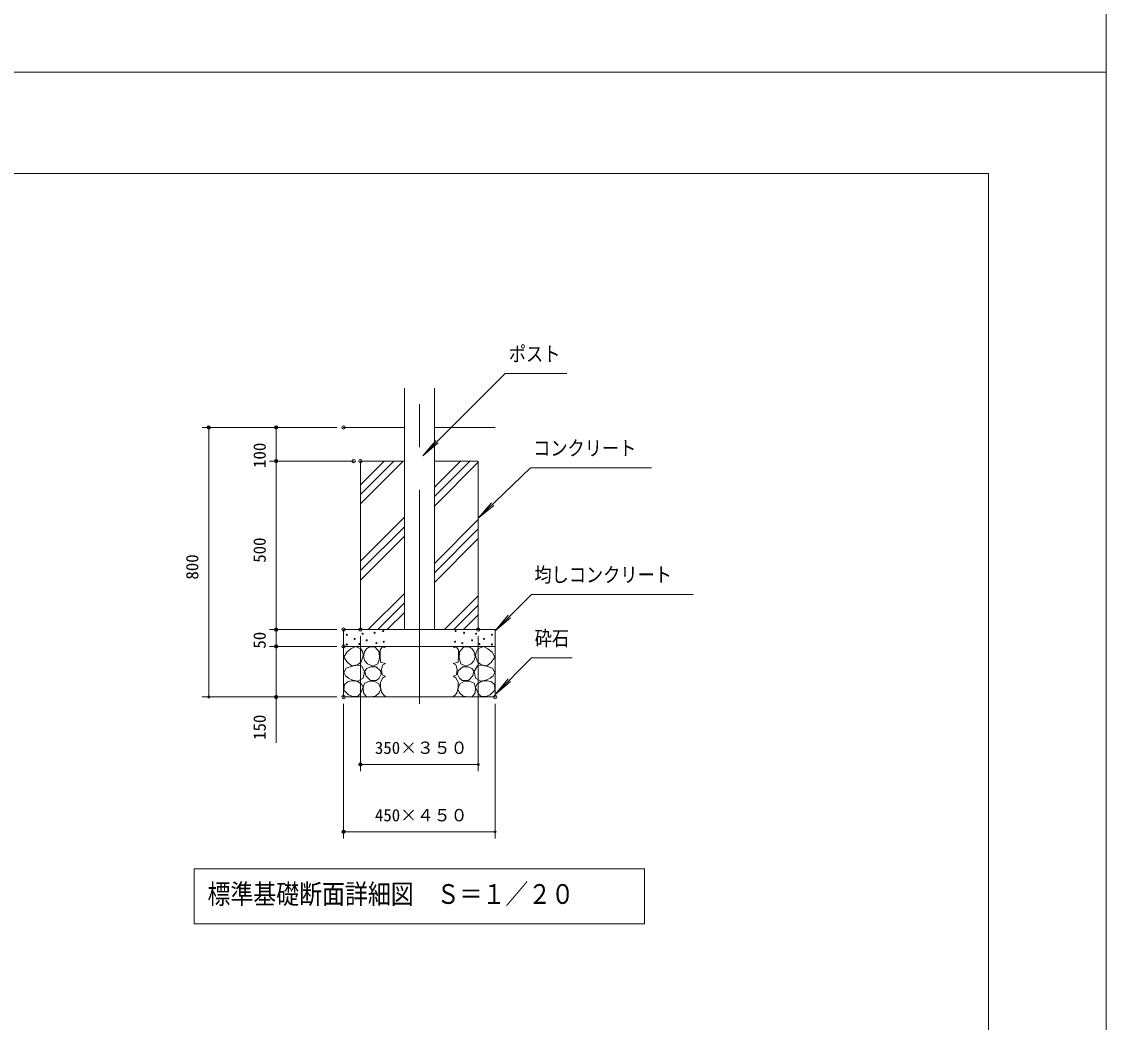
# Model space of a CAD drawing. Units: millimetres on the paper, scale 1:50, with parts at other scales. Extents: x 0 to 420, y -297 to 594.
# Drawn here: x 259 to 420, y -141 to 7.5 of the extents above; entities that cross this region are included whole.
import ezdxf
from ezdxf.enums import TextEntityAlignment as Align

# ---------------------------------------------------------------- set-up
doc = ezdxf.new("R2010")
doc.units = ezdxf.units.MM
doc.header["$PDMODE"] = 32
doc.header["$PDSIZE"] = 0.5
doc.linetypes.add('USER2', pattern=[50.8, 31.75, -6.35, 6.35, -6.35])
doc.layers.add('DEFPOINTS_3', color=7, linetype='Continuous', lineweight=9)
doc.layers.add('LY_1', color=7, linetype='Continuous', lineweight=18)
doc.styles.add('ＭＳ ゴシック', font='')
doc.styles.get('ＭＳ ゴシック').set_extended_font_data('MS Gothic')

# ---------------------------------------------------------------- blocks, each defined once
blk = doc.blocks.new('-004-_DOTSMALL')
at = {"color": 7, "linetype": 'Continuous', "lineweight": 9}
blk.add_circle((0, 0), 0.0625, dxfattribs=at)
blk.add_circle((0, 0), 0.0625, dxfattribs=at)

msp = doc.modelspace()

# ---------------------------------------------------------------- linework, layer by layer
at = {"layer": 'DEFPOINTS_3'}
for p, q in [((420, 0), (420, 297)), ((0, 0), (420, 0)), ((420, 0), (0, 0)), ((420, -297), (420, 0)), ((306.8, -82.686), (306.8, -92.686)), ((329.3, -82.686), (329.3, -92.686))]:
    msp.add_line(p, q, dxfattribs=at)
at = {"layer": 'LY_1', "lineweight": 9}
for p, q in [((402.5, -15), (17.5, -15)), ((402.5, -282), (402.5, -15)), ((315.823, -82.686), (315.823, -46.879)), ((320.278, -82.686), (320.278, -46.879)), ((315.823, -52.686), (306.8, -52.686)), ((329.3, -52.686), (320.278, -52.686)), ((315.823, -57.686), (309.3, -57.686)), ((309.3, -57.686), (309.3, -82.686)), ((326.8, -57.686), (320.278, -57.686)), ((326.8, -57.686), (326.8, -82.686)), ((329.3, -82.686), (306.8, -82.686)), ((306.8, -82.686), (306.8, -92.686)), ((329.3, -82.686), (329.3, -92.686)), ((329.3, -85.186), (306.8, -85.186)), ((307.865, -85.546), (308.553, -85.22)), ((308.553, -85.22), (309.368, -85.564)), ((310.204, -85.533), (310.649, -85.235)), ((310.649, -85.235), (311.49, -85.278)), ((311.49, -85.278), (312.072, -85.968)), ((312.543, -85.238), (312.217, -85.745)), ((313.014, -85.401), (312.543, -85.238)), ((323.087, -85.401), (323.557, -85.238)), ((323.557, -85.238), (323.883, -85.745)), ((324.611, -85.278), (324.028, -85.968)), ((325.452, -85.235), (324.611, -85.278)), ((325.897, -85.533), (325.452, -85.235)), ((327.548, -85.22), (326.733, -85.564)), ((328.236, -85.546), (327.548, -85.22)), ((306.851, -86.778), (307.267, -86.053)), ((307.376, -87.593), (306.851, -86.778)), ((307.267, -86.053), (307.865, -85.546)), ((309.368, -85.564), (309.638, -86.026)), ((309.712, -86.56), (309.404, -87.484)), ((309.638, -86.026), (309.712, -86.56)), ((309.743, -86.745), (309.894, -85.99)), ((309.949, -87.306), (309.743, -86.745)), ((309.894, -85.99), (310.204, -85.533)), ((312.072, -85.968), (312.159, -86.939)), ((312.217, -85.745), (312.254, -86.56)), ((312.254, -86.56), (312.29, -87.502)), ((323.847, -86.56), (323.811, -87.502)), ((323.883, -85.745), (323.847, -86.56)), ((324.028, -85.968), (323.942, -86.939)), ((326.207, -85.99), (325.897, -85.533)), ((326.152, -87.306), (326.358, -86.745)), ((326.358, -86.745), (326.207, -85.99)), ((326.463, -86.026), (326.389, -86.56)), ((326.389, -86.56), (326.697, -87.484)), ((326.733, -85.564), (326.463, -86.026)), ((328.833, -86.053), (328.236, -85.546)), ((328.725, -87.593), (329.25, -86.778)), ((329.25, -86.778), (328.833, -86.053)), ((306.851, -89.078), (307.195, -88.389)), ((307.195, -88.389), (308.064, -88.1)), ((308.046, -88.045), (307.376, -87.593)), ((308.879, -87.918), (308.046, -88.045)), ((308.064, -88.1), (308.798, -87.965)), ((308.798, -87.965), (309.44, -88.063)), ((309.404, -87.484), (308.879, -87.918)), ((309.44, -88.063), (309.929, -88.915)), ((310.368, -87.759), (309.949, -87.306)), ((309.959, -88.794), (310.278, -88.438)), ((310.278, -88.438), (310.8, -88.233)), ((311.145, -88.104), (310.368, -87.759)), ((310.8, -88.233), (311.619, -88.233)), ((311.9, -87.759), (311.145, -88.104)), ((311.619, -88.233), (312.266, -88.794)), ((312.159, -86.939), (311.9, -87.759)), ((312.29, -87.502), (313.032, -87.719)), ((312.616, -87.918), (312.435, -88.57)), ((313.014, -87.737), (312.616, -87.918)), ((323.811, -87.502), (323.068, -87.719)), ((323.087, -87.737), (323.485, -87.918)), ((323.485, -87.918), (323.666, -88.57)), ((324.481, -88.233), (323.834, -88.794)), ((323.942, -86.939), (324.201, -87.759)), ((324.201, -87.759), (324.956, -88.104)), ((325.301, -88.233), (324.481, -88.233)), ((324.956, -88.104), (325.732, -87.759)), ((325.823, -88.438), (325.301, -88.233)), ((325.732, -87.759), (326.152, -87.306)), ((326.142, -88.794), (325.823, -88.438)), ((326.66, -88.063), (326.171, -88.915)), ((327.303, -87.965), (326.66, -88.063)), ((326.697, -87.484), (327.222, -87.918)), ((327.222, -87.918), (328.055, -88.045)), ((328.037, -88.1), (327.303, -87.965)), ((328.906, -88.389), (328.037, -88.1)), ((328.055, -88.045), (328.725, -87.593)), ((329.25, -89.078), (328.906, -88.389)), ((307.086, -89.55), (306.851, -89.078)), ((307.557, -89.911), (307.086, -89.55)), ((308.191, -90.182), (307.557, -89.911)), ((309.712, -89.874), (308.933, -90.327)), ((309.929, -88.915), (309.712, -89.874)), ((310.131, -89.549), (309.959, -88.794)), ((310.778, -90.261), (310.131, -89.549)), ((312.094, -89.915), (311.706, -90.217)), ((312.374, -89.29), (312.094, -89.915)), ((312.266, -88.794), (312.374, -89.29)), ((312.652, -89.82), (312.308, -90.508)), ((312.435, -88.57), (312.543, -89.385)), ((312.543, -89.385), (312.996, -89.603)), ((313.014, -89.603), (312.652, -89.82)), ((323.087, -89.603), (323.449, -89.82)), ((323.557, -89.385), (323.105, -89.603)), ((323.449, -89.82), (323.793, -90.508)), ((323.666, -88.57), (323.557, -89.385)), ((323.834, -88.794), (323.726, -89.29)), ((323.726, -89.29), (324.007, -89.915)), ((324.007, -89.915), (324.395, -90.217)), ((325.323, -90.261), (325.97, -89.549)), ((325.97, -89.549), (326.142, -88.794)), ((326.171, -88.915), (326.389, -89.874)), ((326.389, -89.874), (327.167, -90.327)), ((327.91, -90.182), (328.544, -89.911)), ((328.544, -89.911), (329.015, -89.55)), ((329.015, -89.55), (329.25, -89.078)), ((306.851, -91.667), (306.923, -90.816)), ((307.557, -92.373), (306.851, -91.667)), ((306.923, -90.816), (307.365, -90.435)), ((307.365, -90.435), (307.955, -90.273)), ((307.955, -90.273), (308.472, -90.287)), ((308.933, -90.327), (308.191, -90.182)), ((308.472, -90.287), (308.97, -90.454)), ((308.97, -90.454), (309.454, -90.794)), ((309.712, -91.251), (309.332, -92.174)), ((309.454, -90.794), (309.712, -91.251)), ((309.721, -91.339), (309.894, -90.649)), ((309.781, -92.08), (309.721, -91.339)), ((309.894, -90.649), (310.541, -90.368)), ((310.541, -90.368), (311.339, -90.325)), ((311.706, -90.217), (310.778, -90.261)), ((311.339, -90.325), (312.029, -90.714)), ((312.029, -90.714), (312.331, -91.512)), ((312.331, -91.512), (312.072, -92.072)), ((312.308, -90.508), (312.272, -91.233)), ((312.272, -91.233), (312.453, -91.957)), ((323.829, -91.233), (323.648, -91.957)), ((324.072, -90.714), (323.77, -91.512)), ((323.77, -91.512), (324.028, -92.072)), ((323.793, -90.508), (323.829, -91.233)), ((324.762, -90.325), (324.072, -90.714)), ((324.395, -90.217), (325.323, -90.261)), ((325.56, -90.368), (324.762, -90.325)), ((326.207, -90.649), (325.56, -90.368)), ((326.379, -91.339), (326.207, -90.649)), ((326.319, -92.08), (326.379, -91.339)), ((326.647, -90.794), (326.389, -91.251)), ((326.389, -91.251), (326.769, -92.174)), ((327.131, -90.454), (326.647, -90.794)), ((327.629, -90.287), (327.131, -90.454)), ((327.167, -90.327), (327.91, -90.182)), ((328.145, -90.273), (327.629, -90.287)), ((328.736, -90.435), (328.145, -90.273)), ((328.544, -92.373), (329.25, -91.667)), ((329.178, -90.816), (328.736, -90.435)), ((329.25, -91.667), (329.178, -90.816)), ((329.3, -92.686), (306.8, -92.686)), ((308.173, -92.627), (307.557, -92.373)), ((308.861, -92.609), (308.173, -92.627)), ((309.332, -92.174), (308.861, -92.609)), ((310.153, -92.612), (309.781, -92.08)), ((310.735, -92.655), (310.153, -92.612)), ((311.555, -92.547), (310.735, -92.655)), ((312.072, -92.072), (311.555, -92.547)), ((312.453, -91.957), (312.706, -92.355)), ((312.706, -92.355), (313.05, -92.591)), ((323.394, -92.355), (323.05, -92.591)), ((323.648, -91.957), (323.394, -92.355)), ((324.028, -92.072), (324.546, -92.547)), ((324.546, -92.547), (325.366, -92.655)), ((325.366, -92.655), (325.948, -92.612)), ((325.948, -92.612), (326.319, -92.08)), ((326.769, -92.174), (327.24, -92.609)), ((327.24, -92.609), (327.928, -92.627)), ((327.928, -92.627), (328.544, -92.373))]:
    msp.add_line(p, q, dxfattribs=at)
at = {"layer": 'LY_1'}
for p, q in [((330.775, -44.701), (318.564, -56.912)), ((330.775, -44.701), (339.924, -44.701)), ((295.8, -52.686), (285.8, -52.686)), ((286.8, -92.686), (286.8, -52.686)), ((305.8, -52.686), (295.8, -52.686)), ((296.8, -57.686), (296.8, -52.686)), ((318.564, -56.912), (320.492, -54.614)), ((318.564, -56.912), (320.862, -54.984)), ((308.3, -57.686), (295.8, -57.686)), ((296.8, -82.686), (296.8, -57.686)), ((309.3, -64.042), (315.657, -57.686)), ((309.3, -62.628), (314.243, -57.686)), ((309.3, -61.214), (312.829, -57.686)), ((320.278, -62.964), (325.557, -57.686)), ((320.278, -61.55), (324.142, -57.686)), ((320.278, -64.379), (326.8, -57.856)), ((334.525, -58.676), (326.8, -66.172)), ((334.525, -58.676), (352.525, -58.676)), ((326.8, -66.172), (328.763, -63.903)), ((326.8, -66.172), (329.127, -64.279)), ((309.3, -72.528), (315.823, -66.005)), ((309.3, -73.942), (315.823, -67.419)), ((320.278, -72.864), (326.8, -66.341)), ((309.3, -75.356), (315.823, -68.834)), ((320.278, -74.278), (326.8, -67.756)), ((320.278, -75.692), (326.8, -69.17)), ((310.456, -82.686), (315.823, -77.319)), ((311.87, -82.686), (315.823, -78.733)), ((321.77, -82.686), (326.8, -77.655)), ((334.709, -77.457), (329.3, -82.866)), ((334.709, -77.457), (358.709, -77.457)), ((313.284, -82.686), (315.823, -80.147)), ((323.184, -82.686), (326.8, -79.069)), ((324.598, -82.686), (326.8, -80.483)), ((329.3, -82.866), (331.229, -80.568)), ((329.3, -82.866), (331.598, -80.938)), ((305.8, -82.686), (295.8, -82.686)), ((296.8, -85.186), (296.8, -82.686)), ((309.3, -83.686), (309.3, -103.686)), ((326.8, -83.686), (326.8, -103.686)), ((305.8, -85.186), (295.8, -85.186)), ((296.8, -92.686), (296.8, -85.186)), ((334.709, -86.893), (329.3, -92.302)), ((334.709, -86.893), (340.753, -86.893)), ((329.3, -92.302), (331.229, -90.004)), ((329.3, -92.302), (331.598, -90.374)), ((295.8, -92.686), (285.8, -92.686)), ((305.8, -92.686), (295.8, -92.686)), ((296.8, -99.476), (296.8, -92.686)), ((306.8, -93.686), (306.8, -113.686)), ((329.3, -93.686), (329.3, -113.686)), ((326.8, -102.686), (309.3, -102.686)), ((329.3, -112.686), (306.8, -112.686)), ((351.45, -118.196), (284.65, -118.196)), ((284.65, -118.196), (284.65, -126.33)), ((351.45, -126.33), (351.45, -118.196)), ((284.65, -126.33), (351.45, -126.33))]:
    msp.add_line(p, q, dxfattribs=at)
at = {"layer": 'LY_1', "linetype": 'USER2'}
msp.add_line((318.05, -93.709), (318.05, -46.879), dxfattribs=at)
at = {"layer": 'LY_1', "lineweight": 9}
for centre in [(307.285, -83.455), (309.633, -83.3), (311.414, -83.171), (312.679, -82.913), (323.422, -82.913), (324.686, -83.171), (326.467, -83.3), (328.816, -83.455), (307.285, -84.9), (308.446, -84.074), (309.143, -84.823), (310.227, -84.281), (311.672, -84.694), (312.757, -84.487), (323.344, -84.487), (324.428, -84.694), (325.874, -84.281), (326.958, -84.823), (327.655, -84.074), (328.816, -84.9)]:
    msp.add_circle(centre, 0.0774, dxfattribs=at)
at = {"layer": 'LY_1'}
for p in [(286.8, -52.686), (296.8, -52.686), (296.8, -52.686), (306.8, -52.686), (296.8, -57.686), (308.3, -57.686), (309.3, -57.686), (296.8, -82.686), (296.8, -82.686), (306.8, -82.686), (309.3, -82.686), (326.8, -82.686), (296.8, -85.186), (296.8, -85.186), (306.8, -85.186), (296.8, -92.686), (306.8, -92.686), (306.8, -92.686), (329.3, -92.686), (309.3, -102.686), (306.8, -112.686)]:
    msp.add_point(p, dxfattribs=at)

# ---------------------------------------------------------------- block references
at = {"layer": 'LY_1', "xscale": 2.32, "yscale": 2.32}
for p, rotation in [((286.8, -52.686), 90), ((296.8, -52.686), 90), ((296.8, -57.686), 270), ((296.8, -57.686), 90), ((296.8, -82.686), 270), ((296.8, -82.686), 90), ((296.8, -85.186), 270), ((296.8, -85.186), 90), ((286.8, -92.686), 270), ((296.8, -92.686), 270), ((309.3, -102.686), 180), ((306.8, -112.686), 180)]:
    msp.add_blockref('-004-_DOTSMALL', p, dxfattribs=dict(at, rotation=rotation))
for p in [(326.8, -102.686), (329.3, -112.686)]:
    msp.add_blockref('-004-_DOTSMALL', p, dxfattribs=at)

# ---------------------------------------------------------------- texts
at = {"layer": 'LY_1', "style": 'ＭＳ ゴシック', "width": 0.85}
for s, height, p in [('ポスト', 2.199, (331.341, -43.551)), ('コンクリート', 2.199, (334.942, -57.526)), ('均しコンクリート', 2.199, (335.126, -76.307)), ('砕石', 2.199, (335.17, -85.743)), ('標準基礎断面詳細図\u3000Ｓ＝１／２０', 2.933, (286.606, -124.263))]:
    msp.add_text(s, height=height, dxfattribs=at).set_placement(p, align=Align.BOTTOM_LEFT)
at = {"layer": 'LY_1', "style": 'ＭＳ ゴシック'}
for s, p in [('100', (295.8, -58.703)), ('500', (295.8, -72.769)), ('800', (285.8, -75.269)), ('50', (295.8, -85.508)), ('150', (295.8, -99.055))]:
    msp.add_text(s, height=1.833, rotation=90, dxfattribs=at).set_placement(p, align=Align.BOTTOM_LEFT)
for s, p in [('350×３５０', (311.458, -101.686)), ('450×４５０', (311.458, -111.686))]:
    msp.add_text(s, height=1.833, dxfattribs=at).set_placement(p, align=Align.BOTTOM_LEFT)

doc.saveas('drawing.dxf')
